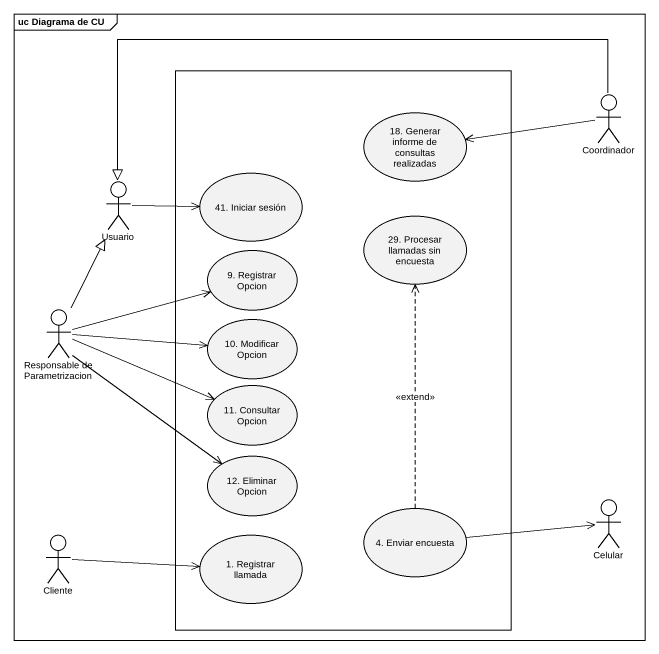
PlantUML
@startuml
mainframe uc Diagrama de CU
rectangle " " as rectangle1 {
  usecase "18. Generar informe de consultas realizadas" as u18_Generar_informe_de
  usecase "41. Iniciar sesión" as u41_Iniciar_sesión
  usecase "29. Procesar llamadas sin encuesta" as u29_Procesar_llamadas_sin
  usecase "9. Registrar Opcion" as u9_Registrar_Opcion
  usecase "10. Modificar Opcion" as u10_Modificar_Opcion
  usecase "11. Consultar Opcion" as u11_Consultar_Opcion
  usecase "12. Eliminar Opcion" as u12_Eliminar_Opcion
  usecase "4. Enviar encuesta" as u4_Enviar_encuesta
  usecase "1. Registrar llamada" as u1_Registrar_llamada
}
actor Coordinador
actor Usuario
actor "Responsable de Parametrizacion" as Responsable_de
actor Celular
actor Cliente
Coordinador -left-> u18_Generar_informe_de
Coordinador -left-|> Usuario
Usuario -right-> u41_Iniciar_sesión
Responsable_de -up-|> Usuario
Responsable_de -right-> u9_Registrar_Opcion
Responsable_de -right-> u10_Modificar_Opcion
Responsable_de -right-> u11_Consultar_Opcion
Responsable_de --> u12_Eliminar_Opcion
u4_Enviar_encuesta .up.> u29_Procesar_llamadas_sin : <<extend>>
u4_Enviar_encuesta -right-> Celular
Cliente -right-> u1_Registrar_llamada
@enduml
